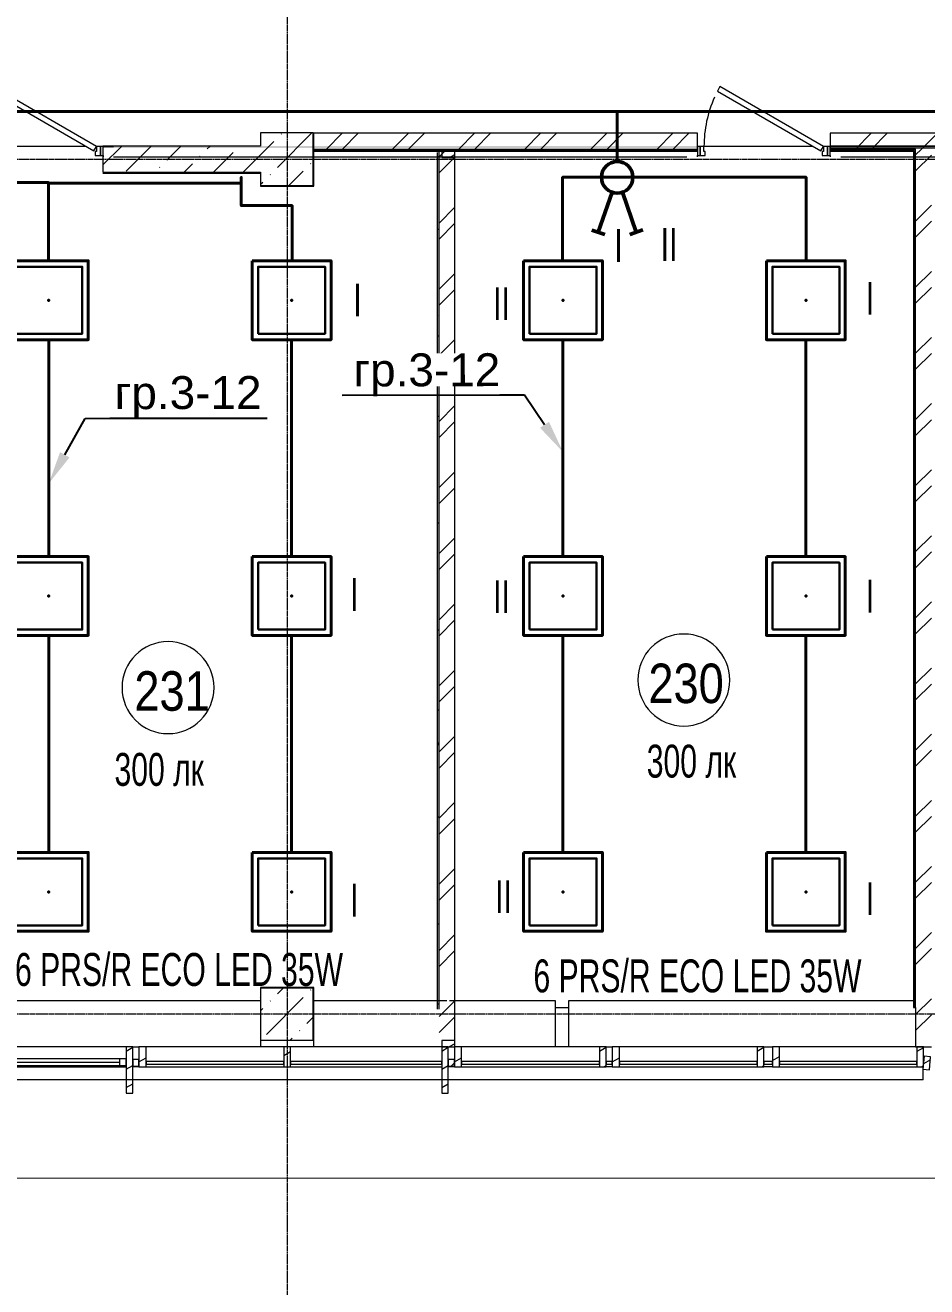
# Model space of a CAD drawing. Header units: metres. Extents: x 19799 to 227756, y -64119 to 286334.
# Drawn here: x 46070 to 52927, y -58859 to -49264 of the extents above; entities that cross this region are included whole.
import ezdxf
from ezdxf import colors
from ezdxf.entities.mleader import LeaderData, LeaderLine
from ezdxf.math import Vec2, Vec3

# ---------------------------------------------------------------- set-up
doc = ezdxf.new("R2010")
doc.units = ezdxf.units.M
doc.linetypes.add('ADSK_Линия сетки', pattern=[21, 12, -3, 3, -3])
for name, color, linetype, lineweight in [('A-AREA-IDEN', 7, 'Continuous', 9), ('A-DETL-MBND', 7, 'Continuous', 5), ('A-DETL-THIN', 7, 'Continuous', 5), ('A-DOOR', 7, 'Continuous', 5), ('A-DOOR-FRAM', 7, 'Continuous', 13), ('A-FLOR', 7, 'Continuous', 5), ('A-GLAZ', 7, 'Continuous', 5), ('A-GLAZ-CURT', 7, 'Continuous', 5), ('A-GLAZ-CWMG', 7, 'Continuous', 5), ('A-GLAZ-SILL', 7, 'Continuous', 5), ('A-WALL', 7, 'Continuous', 5), ('A-WALL-PATT', 7, 'Continuous', 18), ('I-WALL', 7, 'Continuous', 5), ('nadpisi', 84, 'Continuous', 13), ('S-COLS', 7, 'Continuous', 5), ('S-GRID', 7, 'Continuous', 9), ('раб осв', 7, 'Continuous', 40), ('ЭЛ', 250, 'Continuous', 50), ('ЭЛ.освещ.', 150, 'Continuous', 50), ('ЭЛ.сети', 5, 'Continuous', 100)]:
    doc.layers.add(name, color=color, linetype=linetype, lineweight=lineweight)
doc.styles.add('Arial', font='ARIALN.TTF', dxfattribs={"width": 0.8, "height": 2.5})
doc.styles.add('GOST Common_I_1', font='ARIALN.TTF', dxfattribs={"height": 300})
doc.styles.add('ISOPEUR', font='ARIALN.TTF')
pattern_1 = [(45, (0, 0), (84.19025, 308.69666), [396.875, -79.375, 3.353, -76.022])]
pattern_2 = [(45, (0, 0), (-251.4472, 251.4472), []), (45, (0, 381), (-251.4472, 251.4472), [])]
pattern_3 = [(30, (0, 0), (-60, 103.92305), [])]
pattern_4 = [(0, (0, 0), (812.8, 203.2), [33.528, -576.072, 33.528, -576.072, -3251.2]), (0, (0, 0), (812.8, 203.2), [-1219.2, 33.528, -1185.672, 33.528, -576.072, -1422.4]), (0, (0, 0), (812.8, 203.2), [-3048, 33.528, -372.872, 33.528, -982.472]), (120, (304.8, 101.6), (-582.37636, 602.30545), [33.528, -576.072, 33.528, -576.072, -3251.2]), (120, (304.8, 101.6), (-582.37636, 602.30545), [-1219.2, 33.528, -1185.672, 33.528, -576.072, -1422.4]), (120, (304.8, 101.6), (-582.37636, 602.30545), [-3048, 33.528, -372.872, 33.528, -982.472]), (240, (406.4, 508), (-230.42364, -805.50545), [33.528, -576.072, 33.528, -576.072, -3251.2]), (240, (406.4, 508), (-230.42364, -805.50545), [-1219.2, 33.528, -1185.672, 33.528, -576.072, -1422.4]), (240, (406.4, 508), (-230.42364, -805.50545), [-3048, 33.528, -372.872, 33.528, -982.472])]
pattern_5 = [(0, (7e-11, -700), (812.8, 203.2), [33.528, -576.072, 33.528, -576.072, -3251.2]), (0, (7e-11, -700), (812.8, 203.2), [-1219.2, 33.528, -1185.672, 33.528, -576.072, -1422.4]), (0, (7e-11, -700), (812.8, 203.2), [-3048, 33.528, -372.872, 33.528, -982.472]), (120, (304.8, -598.4), (-582.37636, 602.30545), [33.528, -576.072, 33.528, -576.072, -3251.2]), (120, (304.8, -598.4), (-582.37636, 602.30545), [-1219.2, 33.528, -1185.672, 33.528, -576.072, -1422.4]), (120, (304.8, -598.4), (-582.37636, 602.30545), [-3048, 33.528, -372.872, 33.528, -982.472]), (240, (406.4, -192), (-230.42364, -805.50545), [33.528, -576.072, 33.528, -576.072, -3251.2]), (240, (406.4, -192), (-230.42364, -805.50545), [-1219.2, 33.528, -1185.672, 33.528, -576.072, -1422.4]), (240, (406.4, -192), (-230.42364, -805.50545), [-3048, 33.528, -372.872, 33.528, -982.472])]

# ---------------------------------------------------------------- blocks, each defined once
blk = doc.blocks.new('КДП АПК - КР_rvt-1-2 этаж')
at = {"layer": 'A-WALL-PATT', "lineweight": 5}
h = blk.add_hatch(dxfattribs=at)
h.set_pattern_fill('FP_137', color=256, style=0, pattern_type=2)
h.set_pattern_definition(pattern_1)
h.paths.add_polyline_path([(47862.7, -49745.6), (47862.7, -49545.6), (46662.7, -49545.6), (46662.7, -49745.6), (47482.9, -49745.6)], flags=0)
h.paths.add_polyline_path([(43364, -49745.6), (43462.7, -49745.6), (43462.7, -49555.6), (43452.3, -49555.6), (43452.3, -49545.6), (42262.7, -49545.6), (42262.7, -49745.6)], flags=0)
h.paths.add_polyline_path([(45652.7, -49745.6), (45662.7, -49745.6), (45662.7, -49555.6), (45652.7, -49555.6), (45652.7, -49545.6), (44462.7, -49545.6), (44462.7, -49745.6), (45423.5, -49745.6)], flags=0)
at = {"layer": 'S-COLS', "lineweight": 5}
h = blk.add_hatch(dxfattribs=at)
h.set_pattern_fill('FP_137', color=256, style=0, pattern_type=2)
h.set_pattern_definition(pattern_1)
h.paths.add_polyline_path([(47862.7, -49845.6), (48262.7, -49845.6), (48262.7, -49445.6), (47862.7, -49445.6), (47862.7, -49745.6)], flags=0)
h = blk.add_hatch(dxfattribs=at)
h.set_pattern_fill('FP_137', color=256, style=0, pattern_type=2)
h.set_pattern_definition(pattern_1)
h.paths.add_polyline_path([(48262.7, -56345.6), (48262.7, -55945.6), (47862.7, -55945.6), (47862.7, -56345.6)], flags=0)
at = {"layer": 'I-WALL', "lineweight": 5}
for p, q in [((47862.7, -49545.6), (46662.7, -49545.6)), ((46662.7, -49555.6), (46662.7, -49745.6)), ((46662.7, -49745.6), (47862.7, -49745.6))]:
    blk.add_line(p, q, dxfattribs=at)
at = {"layer": 'S-COLS', "lineweight": 5}
for p, q in [((48262.7, -49445.6), (47862.7, -49445.6)), ((47862.7, -49445.6), (47862.7, -49545.6)), ((48262.7, -49845.6), (48262.7, -49445.6)), ((47862.7, -49745.6), (47862.7, -49845.6)), ((47862.7, -49845.6), (48262.7, -49845.6)), ((48262.7, -55945.6), (47862.7, -55945.6)), ((47862.7, -55945.6), (47862.7, -56345.6)), ((48262.7, -56345.6), (48262.7, -55945.6)), ((47862.7, -56345.6), (48262.7, -56345.6))]:
    blk.add_line(p, q, dxfattribs=at)
blk = doc.blocks.new('M_Тент витража777 - M_Тент витража одинарное справо-2392800-2 этаж')
at = {"layer": 'A-GLAZ', "lineweight": 13}
for p, q in [((-575, -20), (-575, 30)), ((-575, 30), (-525, 30)), ((-575, 30), (-575, -20)), ((-525, 30), (-525, -20)), ((-525, 4.6), (525, 4.6)), ((525, 30), (525, -20)), ((575, 30), (525, 30)), ((575, -20), (575, 30)), ((575, -20), (575, 30)), ((-525, -20), (-575, -20)), ((525, -20), (575, -20))]:
    blk.add_line(p, q, dxfattribs=at)
at = {"layer": 'A-GLAZ'}
for p, q in [((525, 30), (-525, 30)), ((-525, -20), (525, -20))]:
    blk.add_line(p, q, dxfattribs=at)
blk = doc.blocks.new('Системная панель - С остеклением-1628689-2 этаж')
at = {"layer": 'A-GLAZ-CURT', "lineweight": 13}
for p, q in [((575, 10), (-575, 10)), ((-575, 10), (-575, -10)), ((575, -10), (575, 10)), ((-575, -10), (575, -10))]:
    blk.add_line(p, q, dxfattribs=at)
blk = doc.blocks.new('Прямоугольный импост - 50 x 150мм-1631812-2 этаж')
at = {"layer": 'A-GLAZ-CWMG'}
h = blk.add_hatch(dxfattribs=at)
h.set_pattern_fill('FP_32', color=256, style=0, pattern_type=2)
h.set_pattern_definition([(330, (-52902.65, -57155.64), (60, 103.92305), [])])
h.paths.add_polyline_path([(-50, 30), (0, 30), (0, -120), (-50, -120)], flags=0)
at = {"layer": 'A-GLAZ-CWMG', "lineweight": 18}
for p, q in [((-50, 30), (0, 30)), ((-50, -120), (-50, 30)), ((0, 30), (0, -120)), ((0, -120), (-50, -120))]:
    blk.add_line(p, q, dxfattribs=at)
blk = doc.blocks.new('Прямоугольный импост - 50 x 150мм-V30-2 этаж')
at = {"layer": 'A-GLAZ-CWMG'}
h = blk.add_hatch(dxfattribs=at)
h.set_pattern_fill('FP_39', color=256, style=0, pattern_type=2)
h.set_pattern_definition([(330, (-48062.65, -57155.64), (60, 103.92305), [])])
h.paths.add_polyline_path([(-25, 30), (25, 30), (25, -120), (-25, -120)], flags=0)
at = {"layer": 'A-GLAZ-CWMG', "lineweight": 18}
for p, q in [((-25, 30), (25, 30)), ((-25, -120), (-25, 30)), ((25, 30), (25, -120)), ((25, -120), (-25, -120))]:
    blk.add_line(p, q, dxfattribs=at)
blk = doc.blocks.new('Прямоугольный импост - 50 x 150мм-999187-2 этаж')
at = {"layer": 'A-GLAZ-CWMG'}
for p, q in [((37237.7, -57035.6), (36087.7, -57035.6)), ((36087.7, -57185.6), (37237.7, -57185.6))]:
    blk.add_line(p, q, dxfattribs=at)
blk = doc.blocks.new('Системная панель - С остеклением-1632622-2 этаж')
at = {"layer": 'A-GLAZ-CURT', "lineweight": 13}
for p, q in [((52852.7, -57145.6), (51807.8, -57145.6)), ((51807.8, -57145.6), (51807.8, -57165.6)), ((51807.8, -57165.6), (52852.7, -57165.6)), ((52852.7, -57165.6), (52852.7, -57145.6))]:
    blk.add_line(p, q, dxfattribs=at)
blk = doc.blocks.new('Системная панель - С остеклением-1632623-2 этаж')
at = {"layer": 'A-GLAZ-CURT', "lineweight": 13}
for p, q in [((51753, -57145.6), (51687.7, -57145.6)), ((51687.7, -57145.6), (51687.7, -57165.6)), ((51687.7, -57165.6), (51753, -57165.6)), ((51753, -57165.6), (51753, -57145.6))]:
    blk.add_line(p, q, dxfattribs=at)
blk = doc.blocks.new('Системная панель - С остеклением-1628227-2 этаж')
at = {"layer": 'A-GLAZ-CURT', "lineweight": 13}
for p, q in [((51637.7, -57145.6), (50589.1, -57145.6)), ((50589.1, -57145.6), (50589.1, -57165.6)), ((50589.1, -57165.6), (51637.7, -57165.6)), ((51637.7, -57165.6), (51637.7, -57145.6))]:
    blk.add_line(p, q, dxfattribs=at)
blk = doc.blocks.new('Системная панель - С остеклением-1628228-2 этаж')
at = {"layer": 'A-GLAZ-CURT', "lineweight": 13}
for p, q in [((50534.4, -57145.6), (50487.7, -57145.6)), ((50487.7, -57145.6), (50487.7, -57165.6)), ((50487.7, -57165.6), (50534.4, -57165.6)), ((50534.4, -57165.6), (50534.4, -57145.6))]:
    blk.add_line(p, q, dxfattribs=at)
blk = doc.blocks.new('Прямоугольный импост - 50 x 100мм-V62-2 этаж')
at = {"layer": 'A-GLAZ-CWMG'}
h = blk.add_hatch(dxfattribs=at)
h.set_pattern_fill('FP_78', color=256, style=0, pattern_type=2)
h.set_pattern_definition([(240, (-57035.62, 49287.65), (103.92305, -60), [])])
h.paths.add_polyline_path([(0, 50), (0, -50), (-50, -50), (-50, 50)], flags=0)
at = {"layer": 'A-GLAZ-CWMG', "lineweight": 18}
for p, q in [((-50, 50), (0, 50)), ((-50, -50), (-50, 50)), ((0, 50), (0, -50)), ((0, -50), (-50, -50))]:
    blk.add_line(p, q, dxfattribs=at)
blk = doc.blocks.new('Прямоугольный импост - 50 x 100мм-V67-2 этаж')
at = {"layer": 'A-GLAZ-CWMG'}
h = blk.add_hatch(dxfattribs=at)
h.set_pattern_fill('FP_83', color=256, style=0, pattern_type=2)
h.set_pattern_definition([(300, (50220.64, 49287.65), (103.92305, 60), [])])
h.paths.add_polyline_path([(-50, 50), (-50, -50), (0, -50), (0, 50)], flags=0)
at = {"layer": 'A-GLAZ-CWMG', "lineweight": 18}
for p, q in [((-50, 50), (-50, -50)), ((0, 50), (-50, 50)), ((0, -50), (0, 50)), ((-50, -50), (0, -50))]:
    blk.add_line(p, q, dxfattribs=at)
blk = doc.blocks.new('Системная панель - Сплошная-1628651-2 этаж')
at = {"layer": 'A-GLAZ-CURT'}
h = blk.add_hatch(dxfattribs=at)
h.set_pattern_fill('FP_28', color=256, style=0, pattern_type=2)
h.set_pattern_definition([(45, (0, 0), (-106.06602, 106.06602), [])])
h.paths.add_polyline_path([(49334.4, -57180.6), (49334.4, -57130.6), (49287.7, -57130.6), (49287.7, -57180.6)], flags=0)
at = {"layer": 'A-GLAZ-CURT', "lineweight": 13}
for p, q in [((49334.4, -57130.6), (49287.7, -57130.6)), ((49287.7, -57130.6), (49287.7, -57180.6)), ((49287.7, -57180.6), (49334.4, -57180.6)), ((49334.4, -57180.6), (49334.4, -57130.6))]:
    blk.add_line(p, q, dxfattribs=at)
blk = doc.blocks.new('Системная панель - Сплошная-V73-2 этаж')
at = {"layer": 'A-GLAZ-CURT', "lineweight": 13}
for p, q in [((46934.4, -57130.6), (46887.7, -57130.6)), ((46887.7, -57130.6), (46887.7, -57180.6)), ((46887.7, -57180.6), (46934.4, -57180.6)), ((46934.4, -57180.6), (46934.4, -57130.6))]:
    blk.add_line(p, q, dxfattribs=at)
blk = doc.blocks.new('Прямоугольный импост - 50 x 100мм-1691953-2 этаж')
at = {"layer": 'A-GLAZ-CWMG'}
h = blk.add_hatch(dxfattribs=at)
h.set_pattern_fill('FP_135', color=256, style=0, pattern_type=2)
h.set_pattern_definition([(325.131, (-57587.91, -52459.22), (68.60425, 98.45536), [])])
h.paths.add_polyline_path([(25, 50), (25, -50), (-25, -50), (-25, 50)], flags=0)
at = {"layer": 'A-GLAZ-CWMG', "lineweight": 18}
for p, q in [((-25, 50), (25, 50)), ((-25, -50), (-25, 50)), ((25, 50), (25, -50)), ((25, -50), (-25, -50))]:
    blk.add_line(p, q, dxfattribs=at)
blk = doc.blocks.new('AC-Подоконники1 - ПВХ 4-2304211-2 этаж')
at = {"layer": 'A-GLAZ-SILL'}
for p, q in [((-1325, 0), (-1325, -300)), ((-1322, -350), (1310, -350))]:
    blk.add_line(p, q, dxfattribs=at)
blk = doc.blocks.new('AC-Подоконники1 - ПВХ 5-2304215-2 этаж')
at = {"layer": 'A-GLAZ-SILL'}
for p, q in [((-920, 0), (-920, -350)), ((920, -300), (920, 0)), ((-920, -350), (-115, -350)), ((-95, -350), (917, -350))]:
    blk.add_line(p, q, dxfattribs=at)
blk = doc.blocks.new('AC-Подоконники1 - ПВХ 6-2304218-2 этаж')
at = {"layer": 'A-GLAZ-SILL'}
for p, q in [((1320, -350), (1320, 0)), ((-1305, -350), (1320, -350))]:
    blk.add_line(p, q, dxfattribs=at)
blk = doc.blocks.new('AC_Дверь_Однопольная_ДеревяннаяВнутренняя_ГОСТ6629-88 - ДГ 21-10Л-2270753-2 этаж')
at = {"layer": 'A-DOOR', "lineweight": 13}
for p, q in [((-333.1, 495), (-353.1, 460.4)), ((455, 40), (-333.1, 495)), ((-353.1, 460.4), (435, 5.4)), ((435, 5.4), (455, 40))]:
    blk.add_line(p, q, dxfattribs=at)
at = {"layer": 'A-DOOR', "lineweight": 18}
for p, q in [((-485, 40), (-505, 40)), ((-505, 40), (-505, -30)), ((-485, -30), (-485, 40)), ((505, 40), (485, 40)), ((485, 40), (485, -30)), ((505, -30), (505, 40)), ((-505, -30), (-485, -30)), ((485, -30), (505, -30))]:
    blk.add_line(p, q, dxfattribs=at)
at = {"layer": 'A-DOOR'}
blk.add_arc((455, 40), 910, 155.73648, 180, dxfattribs=at)
at = {"layer": 'A-DOOR-FRAM'}
for p, q in [((-455, 40), (-485, 40)), ((-485, 40), (-485, -30)), ((-455, 0), (-455, 40)), ((-445, 0), (-455, 0)), ((-445, -30), (-445, 0)), ((455, 0), (445, 0)), ((445, 0), (445, -30)), ((485, 40), (455, 40)), ((455, 40), (455, 0)), ((485, -30), (485, 40)), ((-485, -30), (-445, -30)), ((445, -30), (485, -30))]:
    blk.add_line(p, q, dxfattribs=at)
blk = doc.blocks.new('выкл. 2 клав. скрыт.')
at = {"layer": 'ЭЛ.освещ.', "color": 0, "ltscale": 100}
for p, q in [((2902039.4, 2044041.8), (2902343.5, 2044147.6)), ((2902360.5, 2044098.7), (2902326.5, 2044196.6)), ((2902039.4, 2043963), (2902343.5, 2043857.2)), ((2902360.9, 2043907.2), (2902327.2, 2043809.2))]:
    blk.add_line(p, q, dxfattribs=at)
blk.add_circle((2901926.1, 2044002.4), 120, dxfattribs=at)
blk = doc.blocks.new('ARS.R UNI LED')
at = {"color": 5, "lineweight": 30, "ltscale": 100}
blk.add_lwpolyline([(2913222.7, 2072748.5), (2913732.7, 2072748.5), (2913732.7, 2073258.5), (2913222.7, 2073258.5)], close=True, dxfattribs=at)
at = {"color": 0, "lineweight": 40, "ltscale": 100}
blk.add_point((2913477.7, 2073003.5), dxfattribs=at)
at = {"layer": 'ЭЛ', "color": 5, "lineweight": 40, "ltscale": 10}
blk.add_lwpolyline([(2913177.7, 2073303.5), (2913777.7, 2073303.5), (2913777.7, 2072703.5), (2913177.7, 2072703.5)], close=True, dxfattribs=at)
blk = doc.blocks.new('ПСС_Марка_помещения - Имя_2_5мм-224473-2 этаж')
at = {"layer": 'A-AREA-IDEN'}
for start, end in [(360, 180), (180, 360)]:
    blk.add_arc((-0.074, 0.039), 3.5, start, end, dxfattribs=at)

msp = doc.modelspace()

# ---------------------------------------------------------------- hatches: boundary and pattern name
at = {"layer": 'A-GLAZ-CWMG'}
h = msp.add_hatch(dxfattribs=at)
h.set_pattern_fill('FP_31', color=256, style=0, pattern_type=2)
h.set_pattern_definition(pattern_3)
h.paths.add_polyline_path([(46887.6532, -57385.6443), (46887.6532, -57035.6443), (46837.6532, -57035.6443), (46837.6532, -57385.6443)], flags=0)
h = msp.add_hatch(dxfattribs=at)
h.set_pattern_fill('FP_31', color=256, style=0, pattern_type=2)
h.set_pattern_definition(pattern_3)
h.paths.add_polyline_path([(46934.405, -57185.621), (46989.1368, -57185.621), (46989.1368, -57035.621), (46934.405, -57035.621)], flags=0)
h = msp.add_hatch(dxfattribs=at)
h.set_pattern_fill('FP_31', color=256, style=0, pattern_type=2)
h.set_pattern_definition(pattern_3)
h.paths.add_polyline_path([(49237.6532, -57385.6443), (49287.6532, -57385.6443), (49287.6532, -57035.6443), (49237.6532, -57035.6443), (49237.6532, -57285.621)], flags=0)
h = msp.add_hatch(dxfattribs=at)
h.set_pattern_fill('FP_31', color=256, style=0, pattern_type=2)
h.set_pattern_definition(pattern_3)
h.paths.add_polyline_path([(49334.405, -57185.621), (49389.1368, -57185.621), (49389.1368, -57035.621), (49334.405, -57035.621)], flags=0)
h = msp.add_hatch(dxfattribs=at)
h.set_pattern_fill('FP_31', color=256, style=0, pattern_type=2)
h.set_pattern_definition(pattern_3)
h.paths.add_polyline_path([(50437.6532, -57185.621), (50487.6532, -57185.621), (50487.6532, -57035.621), (50437.6532, -57035.621)], flags=0)
h = msp.add_hatch(dxfattribs=at)
h.set_pattern_fill('FP_31', color=256, style=0, pattern_type=2)
h.set_pattern_definition(pattern_3)
h.paths.add_polyline_path([(50589.1368, -57185.621), (50589.1368, -57035.621), (50534.405, -57035.621), (50534.405, -57185.621)], flags=0)
h = msp.add_hatch(dxfattribs=at)
h.set_pattern_fill('FP_31', color=256, style=0, pattern_type=2)
h.set_pattern_definition(pattern_3)
h.paths.add_polyline_path([(51637.6532, -57185.621), (51687.6532, -57185.621), (51687.6532, -57035.621), (51637.6532, -57035.621)], flags=0)
h = msp.add_hatch(dxfattribs=at)
h.set_pattern_fill('FP_31', color=256, style=0, pattern_type=2)
h.set_pattern_definition(pattern_3)
h.paths.add_polyline_path([(51753.0357, -57185.621), (51807.7675, -57185.621), (51807.7675, -57035.621), (51753.0357, -57035.621)], flags=0)
at = {"layer": 'A-WALL-PATT', "lineweight": 5}
h = msp.add_hatch(dxfattribs=at)
h.set_pattern_fill('FP_1', color=256, style=0, pattern_type=2)
h.set_pattern_definition(pattern_2)
h.paths.add_polyline_path([(48262.6532, -50205.6443), (51182.6532, -50205.6443), (51182.6532, -50085.6443), (48262.6532, -50085.6443)], flags=0)
h.paths.add_polyline_path([(53862.6532, -50205.6443), (53862.6532, -50085.6443), (52192.6532, -50085.6443), (52192.6532, -50205.6443), (53661.1125, -50205.6443)], flags=0)
h = msp.add_hatch(dxfattribs=at)
h.set_pattern_fill('FP_40', color=256, style=0, pattern_type=2)
h.set_pattern_definition(pattern_5)
h.paths.add_polyline_path([(35862.6532, -50185.6443), (38522.6532, -50185.6443), (38522.6532, -50182.6443), (35862.6532, -50182.6443)], flags=0)
h.paths.add_polyline_path([(44462.2868, -50185.6443), (45652.6532, -50185.6443), (45652.6532, -50182.6443), (44462.2868, -50182.6443)], flags=0)
h.paths.add_polyline_path([(43364.0475, -50185.6443), (43452.2868, -50185.6443), (43452.2868, -50182.6443), (39532.6532, -50182.6443), (39532.6532, -50185.6443), (41304.6345, -50185.6443)], flags=0)
h.paths.add_polyline_path([(46662.6532, -50185.6443), (51182.6532, -50185.6443), (51182.6532, -50182.6443), (46662.6532, -50182.6443)], flags=0)
h.paths.add_polyline_path([(55532.6532, -50185.6443), (58072.6532, -50185.6443), (58072.6532, -50182.6443), (55532.6532, -50182.6443)], flags=0)
h.paths.add_polyline_path([(52192.6532, -50185.6443), (54522.6532, -50185.6443), (54522.6532, -50182.6443), (52192.6532, -50182.6443)], flags=0)
h.paths.add_polyline_path([(59082.6532, -50185.6443), (62047.6532, -50185.6443), (62047.6532, -50182.6443), (59082.6532, -50182.6443)], flags=0)
h.paths.add_polyline_path([(64987.8839, -50185.6443), (66522.6532, -50185.6443), (66522.6532, -50182.6443), (63057.6532, -50182.6443), (63057.6532, -50185.6443), (63958.1774, -50185.6443)], flags=0)
h.paths.add_polyline_path([(70136.4163, -50185.6443), (70202.6532, -50185.6443), (70202.6532, -50182.6443), (67532.6532, -50182.6443), (67532.6532, -50185.6443), (68077.0034, -50185.6443)], flags=0)
h.paths.add_polyline_path([(71212.6532, -50185.6443), (74557.6532, -50185.6443), (74557.6532, -50182.6443), (71212.6532, -50182.6443)], flags=0)
h.paths.add_polyline_path([(75567.6532, -50185.6443), (78260.6663, -50185.6443), (78260.6663, -50182.6443), (75567.6532, -50182.6443)], flags=0)
h = msp.add_hatch(dxfattribs=at)
h.set_pattern_fill('FP_40', color=256, style=0, pattern_type=2)
h.set_pattern_definition(pattern_5)
h.paths.add_polyline_path([(35875.1532, -50198.1443), (38522.6532, -50198.1443), (38522.6532, -50185.6443), (35875.1532, -50185.6443)], flags=0)
h.paths.add_polyline_path([(39532.6532, -50198.1443), (43452.2868, -50198.1443), (43452.2868, -50185.6443), (39532.6532, -50185.6443)], flags=0)
h.paths.add_polyline_path([(44462.2868, -50198.1443), (45652.6532, -50198.1443), (45652.6532, -50185.6443), (44462.2868, -50185.6443)], flags=0)
h.paths.add_polyline_path([(47482.8735, -50198.1443), (51182.6532, -50198.1443), (51182.6532, -50185.6443), (46662.6532, -50185.6443), (46662.6532, -50198.1443)], flags=0)
h.paths.add_polyline_path([(52192.6532, -50198.1443), (54522.6532, -50198.1443), (54522.6532, -50185.6443), (52192.6532, -50185.6443)], flags=0)
h.paths.add_polyline_path([(55532.6532, -50198.1443), (58072.6532, -50198.1443), (58072.6532, -50185.6443), (55532.6532, -50185.6443)], flags=0)
h.paths.add_polyline_path([(59082.6532, -50198.1443), (62047.6532, -50198.1443), (62047.6532, -50185.6443), (59082.6532, -50185.6443)], flags=0)
h.paths.add_polyline_path([(63057.6532, -50198.1443), (66522.6532, -50198.1443), (66522.6532, -50185.6443), (63057.6532, -50185.6443)], flags=0)
h.paths.add_polyline_path([(67532.6532, -50198.1443), (70202.6532, -50198.1443), (70202.6532, -50185.6443), (67532.6532, -50185.6443)], flags=0)
h.paths.add_polyline_path([(75567.6532, -50198.1443), (78262.6532, -50198.1443), (78262.6532, -50185.6443), (75567.6532, -50185.6443)], flags=0)
h.paths.add_polyline_path([(74557.6532, -50198.1443), (74557.6532, -50185.6443), (71212.6532, -50185.6443), (71212.6532, -50198.1443), (74255.2423, -50198.1443)], flags=0)
h = msp.add_hatch(dxfattribs=at)
h.set_pattern_fill('FP_40', color=256, style=0, pattern_type=2)
h.set_pattern_definition(pattern_4)
h.paths.add_polyline_path([(52189.6532, -50217.6443), (52842.6532, -50217.6443), (52842.6532, -50205.6443), (52189.6532, -50205.6443)], flags=0)
h.paths.add_polyline_path([(51185.6532, -50217.6443), (51185.6532, -50205.6443), (48262.6532, -50205.6443), (48262.6532, -50217.6443), (49542.2865, -50217.6443)], flags=0)
h = msp.add_hatch(dxfattribs=at)
h.set_pattern_fill('FP_40', color=256, style=0, pattern_type=2)
h.set_pattern_definition(pattern_4)
h.paths.add_polyline_path([(52830.6532, -50220.6443), (52830.6532, -50217.6443), (52189.6532, -50217.6443), (52189.6532, -50220.6443), (52827.6532, -50220.6443)], flags=0)
h.paths.add_polyline_path([(51185.6532, -50220.6443), (51185.6532, -50217.6443), (48265.6532, -50217.6443), (48265.6532, -50220.6443), (49542.2865, -50220.6443)], flags=0)
h = msp.add_hatch(dxfattribs=at)
h.set_pattern_fill('FP_40', color=256, style=0, pattern_type=2)
h.set_pattern_definition([(0, (-3625, -15), (812.8, 203.2), [33.528, -576.072, 33.528, -576.072, -3251.2]), (0, (-3625, -15), (812.8, 203.2), [-1219.2, 33.528, -1185.672, 33.528, -576.072, -1422.4]), (0, (-3625, -15), (812.8, 203.2), [-3048, 33.528, -372.872, 33.528, -982.472]), (120, (-3320.2, 86.6), (-582.37636, 602.30545), [33.528, -576.072, 33.528, -576.072, -3251.2]), (120, (-3320.2, 86.6), (-582.37636, 602.30545), [-1219.2, 33.528, -1185.672, 33.528, -576.072, -1422.4]), (120, (-3320.2, 86.6), (-582.37636, 602.30545), [-3048, 33.528, -372.872, 33.528, -982.472]), (240, (-3218.6, 493), (-230.42364, -805.50545), [33.528, -576.072, 33.528, -576.072, -3251.2]), (240, (-3218.6, 493), (-230.42364, -805.50545), [-1219.2, 33.528, -1185.672, 33.528, -576.072, -1422.4]), (240, (-3218.6, 493), (-230.42364, -805.50545), [-3048, 33.528, -372.872, 33.528, -982.472])])
h.paths.add_polyline_path([(49217.6532, -56749.1443), (49217.6532, -50232.6443), (49205.6532, -50232.6443), (49205.6532, -56749.1443)], flags=0)
h = msp.add_hatch(dxfattribs=at)
h.set_pattern_fill('FP_1', color=256, style=0, pattern_type=2)
h.set_pattern_definition([(45, (-3625, -15), (-251.4472, 251.4472), []), (45, (-3625, 366), (-251.4472, 251.4472), [])])
h.paths.add_polyline_path([(49337.6532, -57050.621), (49337.6532, -50220.6443), (49217.6532, -50220.6443), (49217.6532, -57050.621)], flags=0)
h = msp.add_hatch(dxfattribs=at)
h.set_pattern_fill('FP_40', color=256, style=0, pattern_type=2)
h.set_pattern_definition(pattern_4)
h.paths.add_polyline_path([(52830.6532, -56734.1443), (52830.6532, -50220.6443), (52827.6532, -50220.6443), (52827.6532, -56734.1443)], flags=0)
h = msp.add_hatch(dxfattribs=at)
h.set_pattern_fill('FP_40', color=256, style=0, pattern_type=2)
h.set_pattern_definition(pattern_4)
h.paths.add_polyline_path([(52842.6532, -56734.1443), (52842.6532, -50217.6443), (52830.6532, -50217.6443), (52830.6532, -56734.1443)], flags=0)
h = msp.add_hatch(dxfattribs=at)
h.set_pattern_fill('FP_1', color=256, style=0, pattern_type=2)
h.set_pattern_definition(pattern_2)
h.paths.add_polyline_path([(52962.6532, -57035.621), (52962.6532, -50205.6443), (52842.6532, -50205.6443), (52842.6532, -57035.621)], flags=0)
h = msp.add_hatch(dxfattribs=at)
h.set_pattern_fill('FP_40', color=256, style=0, pattern_type=2)
h.set_pattern_definition(pattern_4)
h.paths.add_polyline_path([(47862.6532, -56735.6443), (47862.6532, -56582.6443), (47859.6532, -56582.6443), (47859.6532, -56735.6443)], flags=0)

# ---------------------------------------------------------------- linework, layer by layer
msp.add_circle((50572.6532, -50420.6443), 120)
at = {"layer": 'A-DETL-MBND'}
for p, q in [((52902.6532, -57135.6443), (52904.3569, -57135.6443)), ((53302.111, -58035.6443), (32262.5984, -58028.0822))]:
    msp.add_line(p, q, dxfattribs=at)
at = {"layer": 'A-DETL-THIN'}
msp.add_line((51062.6532, -57285.621), (32462.6532, -57285.621), dxfattribs=at)
at = {"layer": 'A-FLOR', "lineweight": 18}
for p, q in [((46532.6532, -50185.6443), (45702.6532, -50185.6443)), ((52062.6532, -50185.6443), (51232.6532, -50185.6443)), ((50102.6532, -56734.1443), (50202.6532, -56734.1443))]:
    msp.add_line(p, q, dxfattribs=at)
at = {"layer": 'A-GLAZ-CWMG', "lineweight": 18}
for p, q in [((46887.6532, -57035.6443), (46837.6532, -57035.6443)), ((46837.6532, -57035.6443), (46837.6532, -57285.621)), ((46887.6532, -57285.621), (46887.6532, -57035.6443)), ((46989.1368, -57035.621), (46934.405, -57035.621)), ((46934.405, -57035.621), (46934.405, -57185.621)), ((46989.1368, -57185.621), (46989.1368, -57035.621)), ((49287.6532, -57035.6443), (49237.6532, -57035.6443)), ((49237.6532, -57035.6443), (49237.6532, -57285.621)), ((49287.6532, -57285.621), (49287.6532, -57035.6443)), ((49389.1368, -57035.621), (49334.405, -57035.621)), ((49334.405, -57035.621), (49334.405, -57185.621)), ((49389.1368, -57185.621), (49389.1368, -57035.621)), ((50487.6532, -57035.621), (50437.6532, -57035.621)), ((50437.6532, -57035.621), (50437.6532, -57185.621)), ((50487.6532, -57185.621), (50487.6532, -57035.621)), ((50589.1368, -57035.621), (50534.405, -57035.621)), ((50534.405, -57035.621), (50534.405, -57185.621)), ((50589.1368, -57185.621), (50589.1368, -57035.621)), ((51687.6532, -57035.621), (51637.6532, -57035.621)), ((51637.6532, -57035.621), (51637.6532, -57185.621)), ((51687.6532, -57185.621), (51687.6532, -57035.621)), ((51807.7675, -57035.621), (51753.0357, -57035.621)), ((51753.0357, -57035.621), (51753.0357, -57185.621)), ((51807.7675, -57185.621), (51807.7675, -57035.621)), ((46934.405, -57185.621), (46989.1368, -57185.621)), ((49334.405, -57185.621), (49389.1368, -57185.621)), ((50437.6532, -57185.621), (50487.6532, -57185.621)), ((50534.405, -57185.621), (50589.1368, -57185.621)), ((51637.6532, -57185.621), (51687.6532, -57185.621)), ((51753.0357, -57185.621), (51807.7675, -57185.621)), ((46837.6532, -57285.621), (46837.6532, -57385.6443)), ((46887.6532, -57385.6443), (46887.6532, -57285.621)), ((49237.6532, -57285.621), (49237.6532, -57385.6443)), ((49287.6532, -57385.6443), (49287.6532, -57285.621)), ((46837.6532, -57385.6443), (46887.6532, -57385.6443)), ((49237.6532, -57385.6443), (49287.6532, -57385.6443))]:
    msp.add_line(p, q, dxfattribs=at)
at = {"layer": 'A-GLAZ-CWMG'}
for p, q in [((46887.6532, -57035.621), (46934.405, -57035.621)), ((48037.6532, -57035.621), (46989.1368, -57035.621)), ((50437.6532, -57035.621), (49389.1368, -57035.621)), ((50487.6532, -57035.621), (50534.405, -57035.621)), ((51637.6532, -57035.621), (50589.1368, -57035.621)), ((51687.6532, -57035.621), (51753.0357, -57035.621)), ((52842.6532, -57035.621), (51807.7675, -57035.621)), ((46934.405, -57185.621), (46887.6532, -57185.621)), ((46989.1368, -57185.621), (48037.6532, -57185.621)), ((49334.405, -57185.621), (49287.6532, -57185.621)), ((49389.1368, -57185.621), (50437.6532, -57185.621)), ((50534.405, -57185.621), (50487.6532, -57185.621)), ((50589.1368, -57185.621), (51637.6532, -57185.621)), ((51753.0357, -57185.621), (51687.6532, -57185.621)), ((51807.7675, -57185.621), (52852.6532, -57185.621))]:
    msp.add_line(p, q, dxfattribs=at)
at = {"layer": 'A-WALL', "lineweight": 18}
for p, q in [((51182.6532, -50085.6443), (48262.6532, -50085.6443)), ((48262.6532, -50085.6443), (48262.6532, -50485.6443)), ((51182.6532, -50205.6443), (51182.6532, -50085.6443)), ((53862.6532, -50085.6443), (52192.6532, -50085.6443)), ((52192.6532, -50085.6443), (52192.6532, -50205.6443)), ((46662.6532, -50182.6443), (46662.6532, -50185.6443)), ((51182.6532, -50185.6443), (51182.6532, -50182.6443)), ((54522.6532, -50182.6443), (52192.6532, -50182.6443)), ((52192.6532, -50182.6443), (52192.6532, -50185.6443)), ((46662.6532, -50255.6443), (46662.6532, -50265.6443)), ((46742.6532, -50265.6443), (51102.6532, -50265.6443)), ((48265.6532, -50488.6443), (48265.6532, -50220.6443)), ((48265.6532, -50220.6443), (51185.6532, -50220.6443)), ((49202.6532, -50235.6443), (49202.6532, -56749.1443)), ((51182.6532, -50265.6443), (51182.6532, -50255.6443)), ((51185.6532, -50220.6443), (51185.6532, -50205.6443)), ((52189.6532, -50205.6443), (52189.6532, -50220.6443)), ((52189.6532, -50220.6443), (52827.6532, -50220.6443)), ((52192.6532, -50255.6443), (52192.6532, -50265.6443)), ((52272.6532, -50265.6443), (54442.6532, -50265.6443)), ((52827.6532, -50220.6443), (52827.6532, -56734.1443)), ((46659.6532, -50388.6443), (47859.6532, -50388.6443)), ((47862.6532, -50385.6443), (46662.6532, -50385.6443)), ((47859.6532, -50388.6443), (47859.6532, -50488.6443)), ((47862.6532, -50485.6443), (47862.6532, -50385.6443)), ((47859.6532, -50488.6443), (48265.6532, -50488.6443)), ((48262.6532, -50485.6443), (47862.6532, -50485.6443)), ((47859.6532, -56582.6443), (47859.6532, -56735.6443)), ((48265.6532, -56582.6443), (47859.6532, -56582.6443)), ((47862.6532, -56735.6443), (47862.6532, -56585.6443)), ((47862.6532, -56585.6443), (48262.6532, -56585.6443)), ((48262.6532, -56585.6443), (48262.6532, -56735.6443)), ((48265.6532, -56735.6443), (48265.6532, -56582.6443)), ((47859.6532, -56735.6443), (47862.6532, -56735.6443)), ((48262.6532, -56735.6443), (48265.6532, -56735.6443)), ((52827.6532, -56734.1443), (52842.6532, -56734.1443)), ((52842.6532, -56734.1443), (52842.6532, -57035.621)), ((52842.6532, -57035.621), (52962.6532, -57035.621))]:
    msp.add_line(p, q, dxfattribs=at)
at = {"layer": 'A-WALL'}
for p, q in [((46662.6532, -50185.6443), (46742.6532, -50185.6443)), ((48262.6532, -50205.6443), (51182.6532, -50205.6443)), ((51185.6532, -50217.6443), (48262.6532, -50217.6443)), ((49205.6532, -56749.1443), (49205.6532, -50232.6443)), ((49217.6532, -56749.1443), (49217.6532, -50220.6443)), ((49337.6532, -57050.621), (49337.6532, -50220.6443)), ((52830.6532, -50217.6443), (52189.6532, -50217.6443)), ((54522.6532, -50185.6443), (52192.6532, -50185.6443)), ((54522.6532, -50198.1443), (52192.6532, -50198.1443)), ((52192.6532, -50205.6443), (52842.6532, -50205.6443)), ((52830.6532, -56734.1443), (52830.6532, -50217.6443)), ((52842.6532, -56734.1443), (52842.6532, -50205.6443)), ((50102.6532, -56735.6443), (50202.6532, -56735.6443))]:
    msp.add_line(p, q, dxfattribs=at)
at = {"layer": 'I-WALL'}
for p, q in [((52900.5313, -57285.621), (52900.5313, -57205.6446)), ((46837.6532, -57285.621), (44487.6532, -57285.621)), ((49237.6532, -57285.621), (46887.6532, -57285.621)), ((52900.5313, -57285.621), (49287.6532, -57285.621))]:
    msp.add_line(p, q, dxfattribs=at)
at = {"layer": 'S-GRID', "linetype": 'ADSK_Линия сетки'}
for p, q in [((48062.6532, -39335.6443), (48062.6532, -63301.3643)), ((95007.6236, -50285.6443), (30504.6406, -50285.6443)), ((95007.6236, -56785.6443), (31950.4397, -56785.6443))]:
    msp.add_line(p, q, dxfattribs=at)
at = {"layer": 'раб осв', "color": 0, "lineweight": 40}
for points in [[(38312.6532, -49920.6443), (39217.6532, -49920.6443), (39217.6532, -50300.6443), (39217.6532, -49920.6443), (42957.6532, -49920.6443), (42957.6532, -50300.6443), (42957.6532, -49920.6443), (45547.6805, -49920.6443), (45553.4848, -50339.1038), (45547.6805, -49920.6443), (50572.6532, -49920.6443), (50572.6532, -50300.6443), (50572.6532, -49920.6443), (54365.1532, -49920.6443), (54365.1532, -50300.6443), (54365.1532, -49920.6443), (57882.6532, -49920.6443), (57882.6532, -50300.6443), (57882.6532, -49920.6443), (63257.6532, -49920.6443), (63257.6532, -50300.6443), (63257.6532, -49920.6443), (67627.6532, -49920.6443)], [(45667.9745, -50459.3971), (46247.4144, -50461.4242), (46247.4144, -51055.6443)], [(46245.5248, -50465.3881), (47712.6532, -50465.3881), (47712.6532, -50420.6443), (47712.6532, -50420.6443), (47712.6532, -50635.6443), (48099.9994, -50635.6443), (48099.9994, -51055.6443)], [(50692.6532, -50420.6443), (50156.8915, -50420.6443), (50156.8915, -51055.6443), (50156.8915, -50420.6443), (52009.6585, -50420.6443), (52009.6585, -51055.6443)], [(48096.3773, -51655.6443), (48096.381, -53305.6417)], [(50160.3676, -51655.6443), (50160.3712, -53305.6417)], [(52007.7507, -51655.6443), (52007.7543, -53305.6417)], [(46248.9979, -53905.6417), (46248.9979, -55555.6417)], [(48096.381, -53905.6417), (48096.381, -55555.6417)], [(50160.3712, -53905.6417), (50160.3712, -55555.6417)], [(52007.7543, -53905.6417), (52007.7543, -55555.6417)]]:
    msp.add_lwpolyline(points, dxfattribs=at)

# ---------------------------------------------------------------- block references
at = {"lineweight": 5}
msp.add_blockref('КДП АПК - КР_rvt-1-2 этаж', (-3, -637), dxfattribs=at)
at = {"layer": 'A-AREA-IDEN', "color": 18, "true_color": 0x000000, "xscale": 99.99999999999993, "yscale": 99.99999999999993, "zscale": 99.99999999999993}
for p in [(51086.785, -54248.2956), (47163.7562, -54306.2642)]:
    msp.add_blockref('ПСС_Марка_помещения - Имя_2_5мм-224473-2 этаж', p, dxfattribs=at)
at = {"layer": 'A-DOOR'}
for p in [(46157.6532, -50225.6443), (51687.6532, -50225.6443)]:
    msp.add_blockref('AC_Дверь_Однопольная_ДеревяннаяВнутренняя_ГОСТ6629-88 - ДГ 21-10Л-2270753-2 этаж', p, dxfattribs=at)
at = {"layer": 'A-GLAZ', "color": 7, "true_color": 0xffffff, "rotation": 180}
for name, p in [('AC-Подоконники1 - ПВХ 4-2304211-2 этаж', (46537.6532, -57035.621)), ('AC-Подоконники1 - ПВХ 5-2304215-2 этаж', (49182.6532, -57035.621)), ('AC-Подоконники1 - ПВХ 6-2304218-2 этаж', (51522.6532, -57035.621))]:
    msp.add_blockref(name, p, dxfattribs=at)
at = {"layer": 'A-GLAZ'}
msp.add_blockref('M_Тент витража777 - M_Тент витража одинарное справо-2392800-2 этаж', (46262.6532, -57155.6443), dxfattribs=at)
at = {"layer": 'A-GLAZ-CURT'}
for name, p in [('Системная панель - Сплошная-V73-2 этаж', (0, 0)), ('Системная панель - С остеклением-1628227-2 этаж', (-3600, 0)), ('Системная панель - С остеклением-1628689-2 этаж', (48662.6532, -57155.6443)), ('Системная панель - Сплошная-1628651-2 этаж', (0, 0)), ('Системная панель - С остеклением-1628227-2 этаж', (-1200, 0)), ('Системная панель - С остеклением-1628228-2 этаж', (0, 0)), ('Системная панель - С остеклением-1628227-2 этаж', (0, 0)), ('Системная панель - С остеклением-1632623-2 этаж', (0, 0)), ('Системная панель - С остеклением-1632622-2 этаж', (0, 0))]:
    msp.add_blockref(name, p, dxfattribs=at)
at = {"layer": 'A-GLAZ-CWMG', "rotation": 89.9999999999997}
msp.add_blockref('Прямоугольный импост - 50 x 100мм-V67-2 этаж', (49287.6532, -50220.6443), dxfattribs=at)
at = {"layer": 'A-GLAZ-CWMG', "extrusion": (0, 0, -1)}
for name, p, rotation in [('Прямоугольный импост - 50 x 100мм-V62-2 этаж', (-49287.6532, -57035.621), 270.0000000000003), ('Прямоугольный импост - 50 x 150мм-V30-2 этаж', (-48062.6532, -57155.6443), 180), ('Прямоугольный импост - 50 x 150мм-1631812-2 этаж', (-52902.6532, -57155.6443), 180), ('Прямоугольный импост - 50 x 100мм-1691953-2 этаж', (-52927.563, -57157.7662), 184.8689045373802)]:
    msp.add_blockref(name, p, dxfattribs=dict(at, rotation=rotation))
at = {"layer": 'A-GLAZ-CWMG'}
for p in [(9600, 0), (12000, 0)]:
    msp.add_blockref('Прямоугольный импост - 50 x 150мм-999187-2 этаж', p, dxfattribs=at)
at = {"layer": 'раб осв', "color": 0, "lineweight": 40, "ltscale": 100, "rotation": 270}
msp.add_blockref('выкл. 2 клав. скрыт.', (-1993429.7536, 2851505.4523), dxfattribs=at)
at = {"layer": 'раб осв', "color": 0, "lineweight": 40, "ltscale": 100}
for p in [(-2867228.7108, -2124359.1934), (-2865381.3278, -2124359.1934), (-2863317.3375, -2124359.1934), (-2861469.9544, -2124359.1934), (-2867228.7072, -2126609.1908), (-2865381.3241, -2126609.1908), (-2863317.3338, -2126609.1908), (-2861469.9508, -2126609.1908), (-2867228.7072, -2128859.1908), (-2865381.3241, -2128859.1908), (-2863317.3338, -2128859.1908), (-2861469.9508, -2128859.1908)]:
    msp.add_blockref('ARS.R UNI LED', p, dxfattribs=at)

# ---------------------------------------------------------------- texts
at = {"layer": 'A-AREA-IDEN', "color": 18, "true_color": 0x000000, "char_height": 300, "attachment_point": 1, "style": 'GOST Common_I_1'}
for s, insert, width in [('230', (50809.9007, -54119.8356), 667.004), ('231', (46900.0719, -54177.8043), 634.9365)]:
    msp.add_mtext(s, dxfattribs=dict(at, insert=insert, width=width))
at = {"layer": 'nadpisi', "color": 7, "char_height": 250, "style": 'Arial'}
for s, insert, width, attachment_point in [('I', (50551.2809, -50814.6664), 130.841471, 1), ('II', (50903.6812, -50806.3781), 130.841471, 1), ('I', (48565.7438, -51228.6), 130.841471, 1), ('I', (52464.3682, -51216.4996), 130.841471, 1), ('II', (49628.4774, -51256.5667), 130.841471, 1), ('I', (48541.255, -53468.7208), 130.841471, 1), ('II', (49628.4774, -53485.4882), 130.841471, 1), ('I', (52464.3682, -53481.1015), 130.841471, 1), ('300 лк', (50797.6136, -54736.3186), 1402.065175, 1), ('300 лк', (46749.1269, -54799.1952), 1402.065175, 1), ('I', (48541.255, -55794.5285), 130.841471, 1), ('II', (49643.8538, -55767.7294), 130.841471, 1), ('I', (52464.3682, -55782.4273), 130.841471, 1), ('6 PRS/R ECO LED 35W ', (47239.6881, -56447.7994), 3236.76957, 5), ('6 PRS/R ECO LED 35W ', (51183.3509, -56496.5269), 3236.76957, 5)]:
    msp.add_mtext(s, dxfattribs=dict(at, insert=insert, width=width, attachment_point=attachment_point))

# ---------------------------------------------------------------- next in the draw order: leaders
at = {"layer": 'ЭЛ.сети', "color": 0, "lineweight": 5}
ml = msp.add_multileader_mtext('Standard', dxfattribs=at)
ml.set_content('{\\fArial|b0|i0|c204|p34;гр.3-12}', style='ISOPEUR')
ml.set_leader_properties()
ml.build(insert=Vec2(0, 0))
ml.multileader.update_dxf_attribs({"text_left_attachment_type": 6, "text_right_attachment_type": 6, "dogleg_length": 100, "arrow_head_size": 250})
ctx = ml.context
ctx.base_point, ctx.char_height, ctx.arrow_head_size, ctx.landing_gap_size, ctx.plane_origin, ctx.plane_x_axis, ctx.plane_y_axis = Vec3(48528.8472, -52080.5449), 250, 250, 37.4122, Vec3(-10471.4923, -9975.2615), Vec3(0.999998436, 0.001768603), Vec3(-0.001768603, 0.999998436)
ctx.left_attachment, ctx.right_attachment = 6, 6
notes = []
notes.append((ctx, [(1, (1, 1, 0), (49866.7875, -52078.1787), (-0.999998436, -0.001768603), 187.0608, [(0, [(50160.3695, -52509.8416)], 0, [])])]))
ctx.mtext.insert, ctx.mtext.text_direction, ctx.mtext.rotation, ctx.mtext.line_spacing_factor, ctx.mtext.flow_direction = Vec3(48565.6944, -51761.0727), Vec3(0.999998436, 0.001768603), 0.001768604, 0.8, 5
ctx.mtext.has_bg_fill, ctx.mtext.bg_color, ctx.mtext.bg_scale_factor, ctx.mtext.bg_transparency, ctx.mtext.use_window_bg_color = 1, -1073741824, 1, 0, 1
ml = msp.add_multileader_mtext('Standard', dxfattribs=at)
ml.set_content('{\\fArial|b0|i0|c204|p34;гр.3-12}', style='ISOPEUR')
ml.set_leader_properties()
ml.build(insert=Vec2(0, 0))
ml.multileader.update_dxf_attribs({"text_left_attachment_type": 6, "text_right_attachment_type": 6, "dogleg_length": 100, "arrow_head_size": 250})
ctx = ml.context
ctx.base_point, ctx.char_height, ctx.arrow_head_size, ctx.landing_gap_size, ctx.plane_origin, ctx.plane_x_axis, ctx.plane_y_axis = Vec3(46712.8626, -52253.7057), 250, 250, 37.4122, Vec3(-14605.6323, -9187.5817), Vec3(0.999998436, 0.001768603), Vec3(-0.001768603, 0.999998436)
ctx.left_attachment, ctx.right_attachment = 6, 6
notes.append((ctx, [(0, (1, 1, 0), (46525.8021, -52254.0366), (0.999998436, 0.001768603), 187.0608, [(0, [(46248.9967, -52749.2945)], 0, [])])]))
ctx.mtext.insert, ctx.mtext.text_direction, ctx.mtext.rotation, ctx.mtext.line_spacing_factor, ctx.mtext.flow_direction = Vec3(46749.7098, -51934.2335), Vec3(0.999998436, 0.001768603), 0.001768604, 0.8, 5
ctx.mtext.has_bg_fill, ctx.mtext.bg_color, ctx.mtext.bg_scale_factor, ctx.mtext.bg_transparency, ctx.mtext.use_window_bg_color = 1, -1073741824, 1, 0, 1
for ctx, leaders in notes:
    for number, flags, end, landing, length, lines in leaders:
        leader = LeaderData()
        leader.index, (leader.has_last_leader_line, leader.has_dogleg_vector, leader.attachment_direction) = number, flags
        leader.last_leader_point, leader.dogleg_vector, leader.dogleg_length = Vec3(end), Vec3(landing), length
        for number, points, colour, breaks in lines:
            line = LeaderLine()
            line.index, line.vertices, line.color, line.breaks = number, Vec3.list(points), colors.encode_raw_color(colour), breaks
            leader.lines.append(line)
        ctx.leaders.append(leader)

# ---------------------------------------------------------------- next in the draw order: linework, layer by layer
at = {"layer": 'раб осв', "color": 0, "lineweight": 40}
msp.add_lwpolyline([(46248.9943, -51655.6443), (46248.9979, -53305.6417)], dxfattribs=at)

doc.saveas('drawing.dxf')
